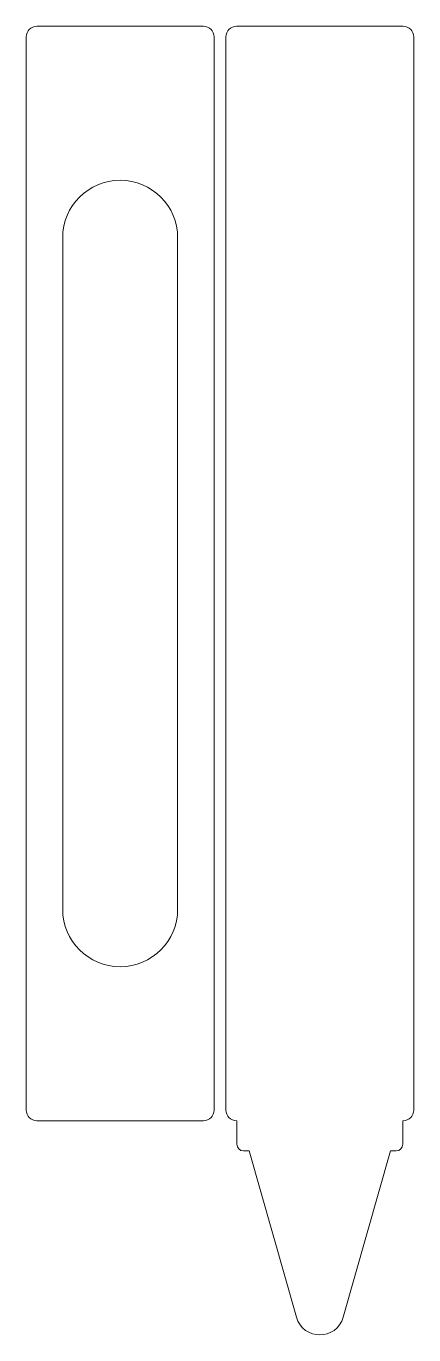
# Model space of a CAD drawing. Header units: inches. Extents: x 1.14 to 2.28, y -3.93 to -0.07.
import ezdxf

# ---------------------------------------------------------------- set-up
doc = ezdxf.new("R2010")
doc.units = ezdxf.units.IN
doc.header["$MEASUREMENT"] = 0
doc.layers.add('Crayon', color=7, linetype='Continuous', lineweight=0)

msp = doc.modelspace()

# ---------------------------------------------------------------- linework, layer by layer
at = {"layer": 'Crayon', "color": 18, "lineweight": 18, "true_color": 0x000000}
for points, knots in [([(1.1675, -0.0746), (1.15, -0.0746), (1.1358, -0.0888), (1.1358, -0.1062), (1.1358, -0.1062), (1.1358, -3.2639), (1.1358, -3.2639), (1.1358, -3.2814), (1.15, -3.2956), (1.1675, -3.2956), (1.1675, -3.2956), (1.6574, -3.2956), (1.6574, -3.2956), (1.6749, -3.2956), (1.689, -3.2814), (1.689, -3.2639), (1.689, -3.2639), (1.689, -0.1062), (1.689, -0.1062), (1.689, -0.0888), (1.6749, -0.0746), (1.6574, -0.0746), (1.6574, -0.0746), (1.1675, -0.0746), (1.1675, -0.0746)], [0, 0, 0, 0, 1, 1, 1, 2, 2, 2, 3, 3, 3, 4, 4, 4, 5, 5, 5, 6, 6, 6, 7, 7, 7, 8, 8, 8, 8]), ([(1.4124, -2.8423), (1.319, -2.8423), (1.2433, -2.7665), (1.2433, -2.6731), (1.2433, -2.6731), (1.2433, -0.6971), (1.2433, -0.6971), (1.2433, -0.6036), (1.319, -0.5279), (1.4124, -0.5279), (1.5059, -0.5279), (1.5816, -0.6036), (1.5816, -0.6971), (1.5816, -0.6971), (1.5816, -2.6731), (1.5816, -2.6731), (1.5816, -2.7665), (1.5059, -2.8423), (1.4124, -2.8423)], [0, 0, 0, 0, 1, 1, 1, 2, 2, 2, 3, 3, 3, 4, 4, 4, 5, 5, 5, 6, 6, 6, 6])]:
    msp.add_open_spline(points, degree=3, knots=knots, dxfattribs=at)
at = {"layer": 'Crayon', "color": 5, "lineweight": 18, "true_color": 0x0000ff}
msp.add_open_spline([(1.755, -0.0746), (1.7375, -0.0746), (1.7234, -0.0888), (1.7234, -0.1062), (1.7234, -0.1062), (1.7234, -3.2639), (1.7234, -3.2639), (1.7234, -3.2814), (1.7375, -3.2956), (1.755, -3.2956), (1.755, -3.2956), (1.7557, -3.2956), (1.7557, -3.2956), (1.7557, -3.2956), (1.7557, -3.3642), (1.7557, -3.3642), (1.7557, -3.3752), (1.7647, -3.3842), (1.7757, -3.3842), (1.7757, -3.3842), (1.7924, -3.3842), (1.7924, -3.3842), (1.7924, -3.3842), (1.931, -3.8733), (1.931, -3.8733), (1.9408, -3.908), (1.9704, -3.9254), (2, -3.9254), (2.0295, -3.9254), (2.0591, -3.908), (2.069, -3.8733), (2.069, -3.8733), (2.2076, -3.3842), (2.2076, -3.3842), (2.2076, -3.3842), (2.2242, -3.3842), (2.2242, -3.3842), (2.2353, -3.3842), (2.2442, -3.3752), (2.2442, -3.3642), (2.2442, -3.3642), (2.2442, -3.2956), (2.2442, -3.2956), (2.2442, -3.2956), (2.2449, -3.2956), (2.2449, -3.2956), (2.2624, -3.2956), (2.2766, -3.2814), (2.2766, -3.2639), (2.2766, -3.2639), (2.2766, -0.1062), (2.2766, -0.1062), (2.2766, -0.0888), (2.2624, -0.0746), (2.2449, -0.0746), (2.2449, -0.0746), (1.755, -0.0746), (1.755, -0.0746)], degree=3, knots=[0, 0, 0, 0, 1, 1, 1, 2, 2, 2, 3, 3, 3, 4, 4, 4, 5, 5, 5, 6, 6, 6, 7, 7, 7, 8, 8, 8, 9, 9, 9, 10, 10, 10, 11, 11, 11, 12, 12, 12, 13, 13, 13, 14, 14, 14, 15, 15, 15, 16, 16, 16, 17, 17, 17, 18, 18, 18, 19, 19, 19, 19], dxfattribs=at)

doc.saveas('drawing.dxf')
